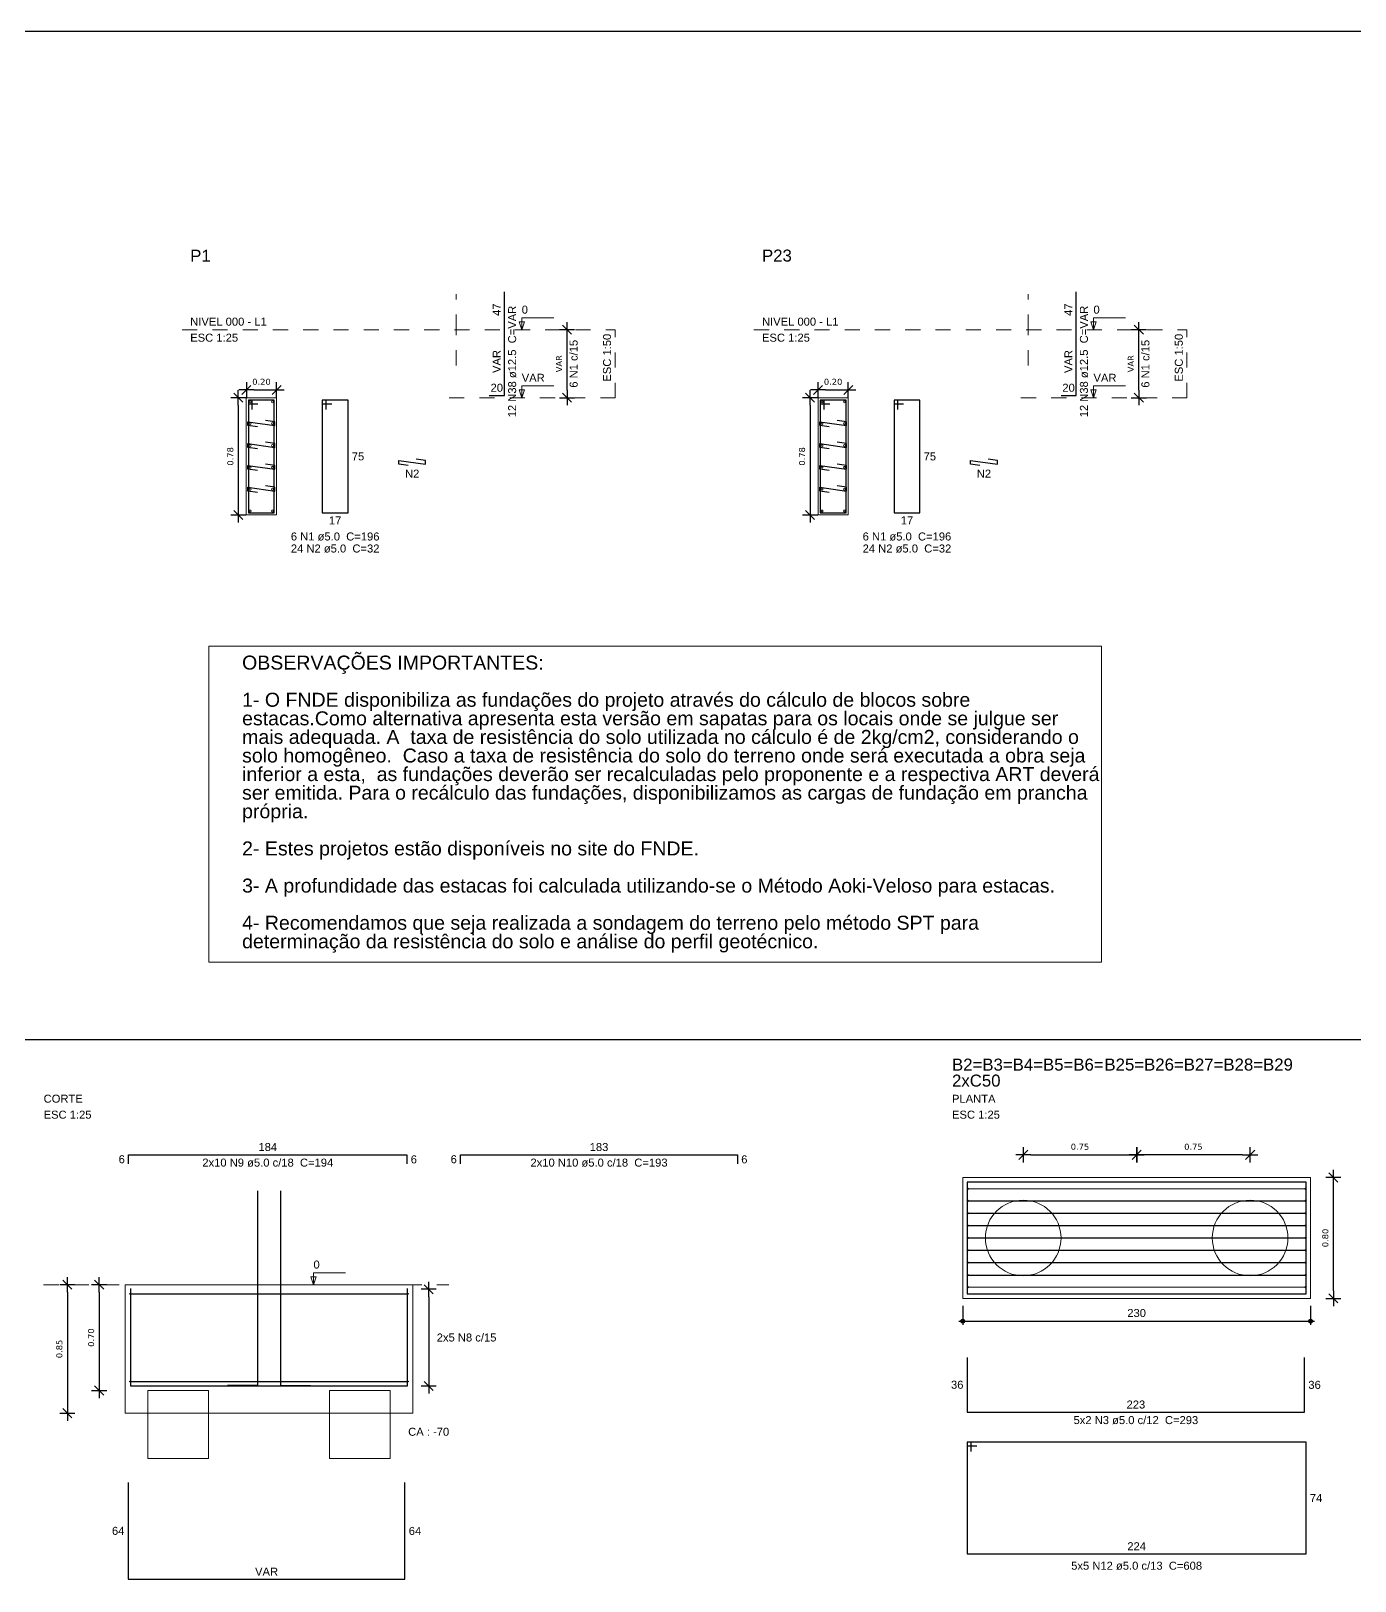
# Model space of a CAD drawing. Extents: x 25 to 1028, y -81 to 176.
# Drawn here: x 869.93 to 878.68, y -7.76 to 2.49 of the extents above; entities that cross this region are included whole.
import ezdxf

# ---------------------------------------------------------------- set-up
doc = ezdxf.new("R2010")
doc.units = 0
doc.header["$LTSCALE"] = 0.3
doc.header["$PDSIZE"] = 0.1
doc.linetypes.add('DOT2', pattern=[3.175, 0, -3.175])
doc.layers.get('0').update_dxf_attribs({"linetype": 'CONTINUOUS'})
doc.layers.get('Defpoints').update_dxf_attribs({"linetype": 'CONTINUOUS'})
doc.layers.add('ARQ-CTA-1_025', color=1, linetype='CONTINUOUS')
for name, color, linetype, lineweight in [('DT-Barras na forma', 2, 'CONTINUOUS', 30), ('DT-Barras no corte', 5, 'CONTINUOUS', 5), ('DT-Barras rebatidas', 2, 'CONTINUOUS', 30), ('DT-Forma', 5, 'CONTINUOUS', 5), ('DT-Pontilhado', 9, 'DOT2', 5), ('DT-Textos', 7, 'CONTINUOUS', 5), ('DT-Título', 3, 'CONTINUOUS', 20), ('LC-Estacas dos blocos', 1, 'CONTINUOUS', 20), ('LC-Textos', 3, 'CONTINUOUS', 20)]:
    doc.layers.add(name, color=color, linetype=linetype, lineweight=lineweight)
doc.layers.add('VPort', color=45, linetype='CONTINUOUS', plot=False)
doc.styles.add('Arial', font='arial.ttf')
doc.styles.add('FNDE Texto Cota 0025', font='verdana.ttf', dxfattribs={"height": 0.04})
doc.dimstyles.new('FNDE 1-0025', dxfattribs={"dimscale": 5, "dimtxt": 0.04, "dimasz": 0.01, "dimexe": 0.15, "dimexo": 0.15, "dimgap": 0.005, "dimtad": 1, "dimzin": 1, "dimdsep": 46, "dimtxsty": 'FNDE Texto Cota 0025', "dimblk": 'tic', "dimcen": 0.015, "dimdle": 0.15, "dimse1": 1, "dimse2": 1, "dimclrd": 251, "dimclre": 251, "dimclrt": 256, "dimaunit": 1, "dimadec": 3, "dimazin": 0, "dimtfac": 1, "dimtix": 1, "dimtmove": 2, "dimatfit": 3, "dimfxl": 0.15, "dimtvp": 1, "dimtolj": 1, "dimtzin": 0, "dimarcsym": 0})

# ---------------------------------------------------------------- blocks, each defined once
blk = doc.blocks.new('tic')
at = {"color": 251}
for p, q in [((-1, 0), (1, 0)), ((0, -1), (0, 1))]:
    blk.add_line(p, q, dxfattribs=at)
blk.add_line((-0.6, -0.6), (0.6, 0.6))
blk = doc.blocks.new('*D647')
at = {"layer": 'ARQ-CTA-1_025', "color": 251, "lineweight": -2}
blk.add_line((871.3, 0.016), (871.3, -0.659), dxfattribs=at)
at = {"layer": 'Defpoints', "color": 0}
for p in [(871.353, 0.066), (871.3, -0.709), (871.353, -0.709)]:
    blk.add_point(p, dxfattribs=at)
at = {"layer": 'ARQ-CTA-1_025', "color": 251, "lineweight": -2, "xscale": 0.05, "yscale": 0.05, "zscale": 0.05}
for p, rotation in [((871.3, 0.066), 90), ((871.3, -0.709), 270)]:
    blk.add_blockref('tic', p, dxfattribs=dict(at, rotation=rotation))
at = {"layer": 'ARQ-CTA-1_025', "insert": (871.247, -0.322), "char_height": 0.04, "attachment_point": 5, "rotation": 90, "style": 'FNDE Texto Cota 0025'}
blk.add_mtext('\\A1;0.78', dxfattribs=at)
blk = doc.blocks.new('*D648')
at = {"layer": 'ARQ-CTA-1_025', "color": 251, "lineweight": -2}
blk.add_line((871.403, 0.118), (871.503, 0.118), dxfattribs=at)
at = {"layer": 'Defpoints', "color": 0}
for p in [(871.553, 0.118), (871.353, 0.066), (871.553, 0.066)]:
    blk.add_point(p, dxfattribs=at)
at = {"layer": 'ARQ-CTA-1_025', "color": 251, "lineweight": -2, "xscale": 0.05, "yscale": 0.05, "zscale": 0.05, "rotation": 180}
blk.add_blockref('tic', (871.353, 0.118), dxfattribs=at)
at = {"layer": 'ARQ-CTA-1_025', "color": 251, "lineweight": -2, "xscale": 0.05, "yscale": 0.05, "zscale": 0.05}
blk.add_blockref('tic', (871.553, 0.118), dxfattribs=at)
at = {"layer": 'ARQ-CTA-1_025', "insert": (871.453, 0.171), "char_height": 0.04, "attachment_point": 5, "style": 'FNDE Texto Cota 0025'}
blk.add_mtext('\\A1;0.20', dxfattribs=at)
blk = doc.blocks.new('*D649')
at = {"layer": 'ARQ-CTA-1_025', "color": 251, "lineweight": -2}
blk.add_line((873.473, 0.116), (873.473, 0.466), dxfattribs=at)
at = {"layer": 'Defpoints', "color": 0}
for p in [(873.473, 0.516), (873.526, 0.516), (873.526, 0.066)]:
    blk.add_point(p, dxfattribs=at)
at = {"layer": 'ARQ-CTA-1_025', "color": 251, "lineweight": -2, "xscale": 0.05, "yscale": 0.05, "zscale": 0.05}
for p, rotation in [((873.473, 0.516), 90), ((873.473, 0.066), 270)]:
    blk.add_blockref('tic', p, dxfattribs=dict(at, rotation=rotation))
at = {"layer": 'ARQ-CTA-1_025', "insert": (873.42, 0.291), "char_height": 0.04, "attachment_point": 5, "rotation": 90, "style": 'FNDE Texto Cota 0025'}
blk.add_mtext('\\A1;VAR', dxfattribs=at)
blk = doc.blocks.new('*D650')
at = {"layer": 'ARQ-CTA-1_025', "color": 251, "lineweight": -2}
blk.add_line((875.08, 0.016), (875.08, -0.659), dxfattribs=at)
at = {"layer": 'Defpoints', "color": 0}
for p in [(875.132, 0.066), (875.08, -0.709), (875.132, -0.709)]:
    blk.add_point(p, dxfattribs=at)
at = {"layer": 'ARQ-CTA-1_025', "color": 251, "lineweight": -2, "xscale": 0.05, "yscale": 0.05, "zscale": 0.05}
for p, rotation in [((875.08, 0.066), 90), ((875.08, -0.709), 270)]:
    blk.add_blockref('tic', p, dxfattribs=dict(at, rotation=rotation))
at = {"layer": 'ARQ-CTA-1_025', "insert": (875.027, -0.322), "char_height": 0.04, "attachment_point": 5, "rotation": 90, "style": 'FNDE Texto Cota 0025'}
blk.add_mtext('\\A1;0.78', dxfattribs=at)
blk = doc.blocks.new('*D651')
at = {"layer": 'ARQ-CTA-1_025', "color": 251, "lineweight": -2}
blk.add_line((875.182, 0.118), (875.282, 0.118), dxfattribs=at)
at = {"layer": 'Defpoints', "color": 0}
for p in [(875.332, 0.118), (875.132, 0.066), (875.332, 0.066)]:
    blk.add_point(p, dxfattribs=at)
at = {"layer": 'ARQ-CTA-1_025', "color": 251, "lineweight": -2, "xscale": 0.05, "yscale": 0.05, "zscale": 0.05, "rotation": 180}
blk.add_blockref('tic', (875.132, 0.118), dxfattribs=at)
at = {"layer": 'ARQ-CTA-1_025', "color": 251, "lineweight": -2, "xscale": 0.05, "yscale": 0.05, "zscale": 0.05}
blk.add_blockref('tic', (875.332, 0.118), dxfattribs=at)
at = {"layer": 'ARQ-CTA-1_025', "insert": (875.232, 0.171), "char_height": 0.04, "attachment_point": 5, "style": 'FNDE Texto Cota 0025'}
blk.add_mtext('\\A1;0.20', dxfattribs=at)
blk = doc.blocks.new('*D652')
at = {"layer": 'ARQ-CTA-1_025', "color": 251, "lineweight": -2}
blk.add_line((877.253, 0.116), (877.253, 0.466), dxfattribs=at)
at = {"layer": 'Defpoints', "color": 0}
for p in [(877.253, 0.516), (877.306, 0.516), (877.306, 0.066)]:
    blk.add_point(p, dxfattribs=at)
at = {"layer": 'ARQ-CTA-1_025', "color": 251, "lineweight": -2, "xscale": 0.05, "yscale": 0.05, "zscale": 0.05}
for p, rotation in [((877.253, 0.516), 90), ((877.253, 0.066), 270)]:
    blk.add_blockref('tic', p, dxfattribs=dict(at, rotation=rotation))
at = {"layer": 'ARQ-CTA-1_025', "insert": (877.2, 0.291), "char_height": 0.04, "attachment_point": 5, "rotation": 90, "style": 'FNDE Texto Cota 0025'}
blk.add_mtext('\\A1;VAR', dxfattribs=at)
blk = doc.blocks.new('*D666')
at = {"layer": 'ARQ-CTA-1_025', "color": 251, "lineweight": -2}
blk.add_line((870.38, -5.851), (870.38, -6.451), dxfattribs=at)
at = {"layer": 'Defpoints', "color": 0}
for p in [(870.553, -5.801), (870.38, -6.501), (870.553, -6.501)]:
    blk.add_point(p, dxfattribs=at)
at = {"layer": 'ARQ-CTA-1_025', "color": 251, "lineweight": -2, "xscale": 0.05, "yscale": 0.05, "zscale": 0.05}
for p, rotation in [((870.38, -5.801), 90), ((870.38, -6.501), 270)]:
    blk.add_blockref('tic', p, dxfattribs=dict(at, rotation=rotation))
at = {"layer": 'ARQ-CTA-1_025', "insert": (870.327, -6.151), "char_height": 0.04, "attachment_point": 5, "rotation": 90, "style": 'FNDE Texto Cota 0025'}
blk.add_mtext('\\A1;0.70', dxfattribs=at)
blk = doc.blocks.new('*D667')
at = {"layer": 'ARQ-CTA-1_025', "color": 251, "lineweight": -2}
blk.add_line((870.17, -5.851), (870.17, -6.601), dxfattribs=at)
at = {"layer": 'Defpoints', "color": 0}
for p in [(870.553, -5.801), (870.17, -6.651), (870.553, -6.651)]:
    blk.add_point(p, dxfattribs=at)
at = {"layer": 'ARQ-CTA-1_025', "color": 251, "lineweight": -2, "xscale": 0.05, "yscale": 0.05, "zscale": 0.05}
for p, rotation in [((870.17, -5.801), 90), ((870.17, -6.651), 270)]:
    blk.add_blockref('tic', p, dxfattribs=dict(at, rotation=rotation))
at = {"layer": 'ARQ-CTA-1_025', "insert": (870.117, -6.226), "char_height": 0.04, "attachment_point": 5, "rotation": 90, "style": 'FNDE Texto Cota 0025'}
blk.add_mtext('\\A1;0.85', dxfattribs=at)
blk = doc.blocks.new('*D668')
at = {"layer": 'ARQ-CTA-1_025', "color": 251, "lineweight": -2}
blk.add_line((872.559, -5.881), (872.559, -6.421), dxfattribs=at)
at = {"layer": 'Defpoints', "color": 0}
for p in [(872.453, -5.831), (872.453, -6.471), (872.559, -6.471)]:
    blk.add_point(p, dxfattribs=at)
at = {"layer": 'ARQ-CTA-1_025', "color": 251, "lineweight": -2, "xscale": 0.05, "yscale": 0.05, "zscale": 0.05}
for p, rotation in [((872.559, -5.831), 90), ((872.559, -6.471), 270)]:
    blk.add_blockref('tic', p, dxfattribs=dict(at, rotation=rotation))
blk = doc.blocks.new('*D669')
at = {"layer": 'ARQ-CTA-1_025', "color": 251, "lineweight": -2}
blk.add_line((876.539, -4.942), (877.189, -4.942), dxfattribs=at)
at = {"layer": 'Defpoints', "color": 0}
for p in [(877.239, -4.942), (876.489, -5.492), (877.239, -5.492)]:
    blk.add_point(p, dxfattribs=at)
at = {"layer": 'ARQ-CTA-1_025', "color": 251, "lineweight": -2, "xscale": 0.05, "yscale": 0.05, "zscale": 0.05, "rotation": 180}
blk.add_blockref('tic', (876.489, -4.942), dxfattribs=at)
at = {"layer": 'ARQ-CTA-1_025', "color": 251, "lineweight": -2, "xscale": 0.05, "yscale": 0.05, "zscale": 0.05}
blk.add_blockref('tic', (877.239, -4.942), dxfattribs=at)
at = {"layer": 'ARQ-CTA-1_025', "insert": (876.864, -4.889), "char_height": 0.04, "attachment_point": 5, "style": 'FNDE Texto Cota 0025'}
blk.add_mtext('\\A1;0.75', dxfattribs=at)
blk = doc.blocks.new('*D670')
at = {"layer": 'ARQ-CTA-1_025', "color": 251, "lineweight": -2}
blk.add_line((877.939, -4.942), (877.289, -4.942), dxfattribs=at)
at = {"layer": 'Defpoints', "color": 0}
for p in [(877.239, -4.942), (877.239, -5.492), (877.989, -5.492)]:
    blk.add_point(p, dxfattribs=at)
at = {"layer": 'ARQ-CTA-1_025', "color": 251, "lineweight": -2, "xscale": 0.05, "yscale": 0.05, "zscale": 0.05, "rotation": 180}
blk.add_blockref('tic', (877.239, -4.942), dxfattribs=at)
at = {"layer": 'ARQ-CTA-1_025', "color": 251, "lineweight": -2, "xscale": 0.05, "yscale": 0.05, "zscale": 0.05}
blk.add_blockref('tic', (877.989, -4.942), dxfattribs=at)
at = {"layer": 'ARQ-CTA-1_025', "insert": (877.614, -4.889), "char_height": 0.04, "attachment_point": 5, "style": 'FNDE Texto Cota 0025'}
blk.add_mtext('\\A1;0.75', dxfattribs=at)
blk = doc.blocks.new('*D671')
at = {"layer": 'ARQ-CTA-1_025', "color": 251, "lineweight": -2}
blk.add_line((878.539, -5.842), (878.539, -5.142), dxfattribs=at)
at = {"layer": 'Defpoints', "color": 0}
for p in [(878.389, -5.092), (878.539, -5.092), (878.389, -5.892)]:
    blk.add_point(p, dxfattribs=at)
at = {"layer": 'ARQ-CTA-1_025', "color": 251, "lineweight": -2, "xscale": 0.05, "yscale": 0.05, "zscale": 0.05}
for p, rotation in [((878.539, -5.092), 90), ((878.539, -5.892), 270)]:
    blk.add_blockref('tic', p, dxfattribs=dict(at, rotation=rotation))
at = {"layer": 'ARQ-CTA-1_025', "insert": (878.486, -5.492), "char_height": 0.04, "attachment_point": 5, "rotation": 90, "style": 'FNDE Texto Cota 0025'}
blk.add_mtext('\\A1;0.80', dxfattribs=at)

msp = doc.modelspace()

# ---------------------------------------------------------------- linework, layer by layer
at = {"layer": 'ARQ-CTA-1_025'}
for p, q in [((876.08860914, -5.94192997), (876.08860914, -6.06692997)), ((878.38860914, -5.94192997), (878.38860914, -6.06692997)), ((876.06360914, -6.04192997), (878.41360914, -6.04192997))]:
    msp.add_line(p, q, dxfattribs=at)
at = {"layer": 'ARQ-CTA-1_025', "const_width": 0.0125}
for points in [[(876.09485914, -6.04192997, 1), (876.08235914, -6.04192997, 1)], [(878.39485914, -6.04192997, 1), (878.38235914, -6.04192997, 1)]]:
    msp.add_lwpolyline(points, format="xyb", close=True, dxfattribs=at)
at = {"layer": 'ARQ-CTA-1_025'}
for centre in [(876.08860914, -6.04192997), (878.38860914, -6.04192997)]:
    msp.add_circle(centre, 0.0125, dxfattribs=at)
at = {"layer": 'DT-Barras na forma'}
for p, q in [((871.39254229, 0.0505125), (871.36754229, 0.05051249)), ((871.36754229, 0.05051249), (871.3675423, -0.69448751)), ((871.53754254, 0.05051249), (871.36754254, 0.05051243)), ((871.36754254, 0.05051243), (871.36754255, 0.02551243)), ((871.36754255, 0.02551243), (871.43004255, 0.02551243)), ((871.39254227, -0.0119875), (871.39254229, 0.0505125)), ((871.5375423, -0.69448751), (871.53754254, 0.05051249)), ((875.17248503, 0.0505125), (875.14748503, 0.05051249)), ((875.14748503, 0.05051249), (875.14748505, -0.69448751)), ((875.31748529, 0.05051249), (875.14748529, 0.05051243)), ((875.14748529, 0.05051243), (875.14748529, 0.02551243)), ((875.14748529, 0.02551243), (875.20998529, 0.02551243)), ((875.17248501, -0.0119875), (875.17248503, 0.0505125)), ((875.31748505, -0.69448751), (875.31748529, 0.05051249)), ((871.36379236, -0.11773747), (871.36379237, -0.09273747)), ((871.36379237, -0.09273747), (871.54129238, -0.1177374)), ((871.54129239, -0.0927374), (871.47940323, -0.08402062)), ((871.54129238, -0.1177374), (871.54129239, -0.0927374)), ((875.14373511, -0.11773747), (875.14373512, -0.09273747)), ((875.14373512, -0.09273747), (875.32123513, -0.1177374)), ((875.32123514, -0.0927374), (875.25934598, -0.08402062)), ((875.32123513, -0.1177374), (875.32123514, -0.0927374)), ((871.42568152, -0.12645425), (871.36379236, -0.11773747)), ((875.20562426, -0.12645425), (875.14373511, -0.11773747)), ((871.36379236, -0.26223747), (871.36379237, -0.23723747)), ((871.42568152, -0.27095425), (871.36379236, -0.26223747)), ((871.36379237, -0.23723747), (871.54129238, -0.2622374)), ((871.54129239, -0.2372374), (871.47940323, -0.22852062)), ((871.54129238, -0.2622374), (871.54129239, -0.2372374)), ((875.14373511, -0.26223747), (875.14373512, -0.23723747)), ((875.20562426, -0.27095425), (875.14373511, -0.26223747)), ((875.14373512, -0.23723747), (875.32123513, -0.2622374)), ((875.32123514, -0.2372374), (875.25934598, -0.22852062)), ((875.32123513, -0.2622374), (875.32123514, -0.2372374)), ((871.36379236, -0.40673747), (871.36379237, -0.38173747)), ((871.42568152, -0.41545425), (871.36379236, -0.40673747)), ((871.36379237, -0.38173747), (871.54129238, -0.4067374)), ((871.54129239, -0.3817374), (871.47940323, -0.37302062)), ((871.54129238, -0.4067374), (871.54129239, -0.3817374)), ((875.14373511, -0.40673747), (875.14373512, -0.38173747)), ((875.20562426, -0.41545425), (875.14373511, -0.40673747)), ((875.14373512, -0.38173747), (875.32123513, -0.4067374)), ((875.32123514, -0.3817374), (875.25934598, -0.37302062)), ((875.32123513, -0.4067374), (875.32123514, -0.3817374)), ((871.36379236, -0.55123747), (871.36379237, -0.52623747)), ((871.42568152, -0.55995425), (871.36379236, -0.55123747)), ((871.36379237, -0.52623747), (871.54129238, -0.5512374)), ((871.54129239, -0.5262374), (871.47940323, -0.51752062)), ((871.54129238, -0.5512374), (871.54129239, -0.5262374)), ((875.14373511, -0.55123747), (875.14373512, -0.52623747)), ((875.20562426, -0.55995425), (875.14373511, -0.55123747)), ((875.14373512, -0.52623747), (875.32123513, -0.5512374)), ((875.32123514, -0.5262374), (875.25934598, -0.51752062)), ((875.32123513, -0.5512374), (875.32123514, -0.5262374)), ((871.3675423, -0.69448751), (871.5375423, -0.69448751)), ((875.14748505, -0.69448751), (875.31748505, -0.69448751)), ((876.12260914, -5.24692997), (878.35460914, -5.24692997)), ((876.12260914, -5.32859672), (878.35460914, -5.32859672)), ((876.12260914, -5.41026322), (878.35460914, -5.41026322)), ((876.12260914, -5.49192997), (878.35460914, -5.49192997)), ((876.12260914, -5.57359672), (878.35460914, -5.57359672)), ((876.12260914, -5.65526322), (878.35460914, -5.65526322)), ((876.12260914, -5.73692997), (878.35460914, -5.73692997)), ((870.58772523, -5.82606122), (870.58772523, -6.47106122)), ((872.41772523, -6.47106122), (872.41772523, -5.82606122)), ((870.58522523, -5.86106122), (872.42022523, -5.86106122)), ((870.58522523, -6.44106122), (872.42022523, -6.44106122)), ((870.58772523, -6.47106122), (872.41772523, -6.47106122))]:
    msp.add_line(p, q, dxfattribs=at)
msp.add_lwpolyline([(876.11860914, -5.12192997), (876.11860914, -5.86192997), (878.35860914, -5.86192997), (878.35860914, -5.12192997), (876.11860914, -5.12192997)], close=True, dxfattribs=at)
for centre, radius in [((876.12260914, -5.24692997), 0.004), ((876.12260914, -5.32859672), 0.004), ((878.35460914, -5.24692997), 0.004), ((878.35460914, -5.32859672), 0.004), ((876.12260914, -5.41026322), 0.004), ((878.35460914, -5.41026322), 0.004), ((876.12260914, -5.49192997), 0.004), ((878.35460914, -5.49192997), 0.004), ((876.12260914, -5.57359672), 0.004), ((878.35460914, -5.57359672), 0.004), ((876.12260914, -5.65526322), 0.004), ((876.12260914, -5.73692997), 0.004), ((878.35460914, -5.65526322), 0.004), ((878.35460914, -5.73692997), 0.004), ((870.58522523, -5.86106122), 0.0025), ((872.42022523, -5.86106122), 0.0025), ((870.58522523, -6.44106122), 0.0025), ((872.42022523, -6.44106122), 0.0025)]:
    msp.add_circle(centre, radius, dxfattribs=at)
at = {"layer": 'DT-Barras no corte'}
for p, q in [((876.12260914, -5.16692997), (878.35460914, -5.16692997)), ((876.12260914, -5.81692997), (878.35460914, -5.81692997))]:
    msp.add_line(p, q, dxfattribs=at)
for centre, radius in [((871.37879227, 0.0392625), 0.00625), ((871.52629227, 0.0392625), 0.00625), ((875.15873501, 0.0392625), 0.00625), ((875.30623501, 0.0392625), 0.00625), ((871.37879227, -0.1052375), 0.00625), ((871.52629227, -0.1052375), 0.00625), ((875.15873501, -0.1052375), 0.00625), ((875.30623501, -0.1052375), 0.00625), ((871.37879227, -0.2497375), 0.00625), ((871.52629227, -0.2497375), 0.00625), ((875.15873501, -0.2497375), 0.00625), ((875.30623501, -0.2497375), 0.00625), ((871.37879227, -0.3942375), 0.00625), ((871.52629227, -0.3942375), 0.00625), ((875.15873501, -0.3942375), 0.00625), ((875.30623501, -0.3942375), 0.00625), ((871.37879227, -0.5387375), 0.00625), ((871.52629227, -0.5387375), 0.00625), ((875.15873501, -0.5387375), 0.00625), ((875.30623501, -0.5387375), 0.00625), ((871.37879227, -0.6832375), 0.00625), ((871.52629227, -0.6832375), 0.00625), ((875.15873501, -0.6832375), 0.00625), ((875.30623501, -0.6832375), 0.00625), ((876.12260914, -5.16692997), 0.004), ((878.35460914, -5.16692997), 0.004), ((876.12260914, -5.81692997), 0.004), ((878.35460914, -5.81692997), 0.004)]:
    msp.add_circle(centre, radius, dxfattribs=at)
at = {"layer": 'DT-Barras rebatidas'}
for p, q in [((873.05865316, 0.5305875), (873.05865324, 0.76601566)), ((876.83859616, 0.5305875), (876.83859624, 0.76601566)), ((873.05865302, 0.0805875), (873.05865316, 0.5305875)), ((876.83859601, 0.0805875), (876.83859616, 0.5305875)), ((871.88024229, 0.0505125), (871.85524229, 0.05051249)), ((871.85524229, 0.05051249), (871.8552423, -0.69448751)), ((872.02524254, 0.05051249), (871.85524254, 0.05051243)), ((871.85524254, 0.05051243), (871.85524255, 0.02551243)), ((871.85524255, 0.02551243), (871.91774255, 0.02551243)), ((871.88024227, -0.0119875), (871.88024229, 0.0505125)), ((872.0252423, -0.69448751), (872.02524254, 0.05051249)), ((872.95865302, 0.0805875), (873.05865302, 0.0805875)), ((875.66018503, 0.0505125), (875.63518503, 0.05051249)), ((875.63518503, 0.05051249), (875.63518505, -0.69448751)), ((875.80518529, 0.05051249), (875.63518529, 0.05051243)), ((875.63518529, 0.05051243), (875.63518529, 0.02551243)), ((875.63518529, 0.02551243), (875.69768529, 0.02551243)), ((875.66018501, -0.0119875), (875.66018503, 0.0505125)), ((875.80518505, -0.69448751), (875.80518529, 0.05051249)), ((876.73859601, 0.0805875), (876.83859601, 0.0805875)), ((872.36047811, -0.37419997), (872.36047812, -0.34919997)), ((872.42236727, -0.38291675), (872.36047811, -0.37419997)), ((872.36047812, -0.34919997), (872.53797813, -0.3741999)), ((872.53797814, -0.3491999), (872.47608898, -0.34048312)), ((872.53797813, -0.3741999), (872.53797814, -0.3491999)), ((876.14042086, -0.37419997), (876.14042087, -0.34919997)), ((876.20231001, -0.38291675), (876.14042086, -0.37419997)), ((876.14042087, -0.34919997), (876.31792088, -0.3741999)), ((876.31792089, -0.3491999), (876.25603173, -0.34048312)), ((876.31792088, -0.3741999), (876.31792089, -0.3491999)), ((871.8552423, -0.69448751), (872.0252423, -0.69448751)), ((875.63518505, -0.69448751), (875.80518505, -0.69448751)), ((870.57478273, -5.00192997), (870.57478275, -4.94192997)), ((870.57478275, -4.94192997), (872.41478275, -4.94192997)), ((872.41478275, -4.94192997), (872.41478275, -5.00192997)), ((872.76954773, -5.00192997), (872.76954775, -4.94192997)), ((872.76954775, -4.94192997), (874.59954775, -4.94192997)), ((874.59954775, -4.94192997), (874.59954775, -5.00192997)), ((876.11860914, -6.28192997), (876.11860915, -6.64516199)), ((878.34860915, -6.64516199), (878.34860927, -6.28192997)), ((876.11860915, -6.64516199), (878.34860915, -6.64516199)), ((876.14360916, -6.84192997), (876.11860916, -6.84192998)), ((876.11860916, -6.84192998), (876.11860918, -7.58192998)), ((878.35860942, -6.84192998), (876.11860942, -6.84193075)), ((876.11860942, -6.84193075), (876.11860942, -6.86693075)), ((876.11860942, -6.86693075), (876.18110942, -6.86693075)), ((876.14360914, -6.90442997), (876.14360916, -6.84192997)), ((878.35860918, -7.58192998), (878.35860942, -6.84192998)), ((870.57184023, -7.10991122), (870.57184025, -7.74991122)), ((872.40184025, -7.74991122), (872.40184045, -7.10991122)), ((876.11860918, -7.58192998), (878.35860918, -7.58192998)), ((870.57184025, -7.74991122), (872.40184025, -7.74991122))]:
    msp.add_line(p, q, dxfattribs=at)
for points in [[(871.42772523, -5.18020497), (871.42772523, -6.46806122), (871.22772523, -6.46806122)], [(871.57772523, -5.18020497), (871.57772523, -6.46806122), (871.77772523, -6.46806122)]]:
    msp.add_lwpolyline(points, dxfattribs=at)
at = {"layer": 'DT-Forma'}
for points in [[(871.35254227, -0.7094875), (871.35254227, 0.0655125), (871.55254227, 0.0655125), (871.55254227, -0.7094875), (871.35254227, -0.7094875)], [(875.13248501, -0.7094875), (875.13248501, 0.0655125), (875.33248501, 0.0655125), (875.33248501, -0.7094875), (875.13248501, -0.7094875)], [(876.08860914, -5.09192997), (876.08860914, -5.89192997), (878.38860914, -5.89192997), (878.38860914, -5.09192997), (876.08860914, -5.09192997)], [(870.55272523, -6.65106122), (870.55272523, -5.80106122), (872.45272523, -5.80106122), (872.45272523, -6.65106122), (870.55272523, -6.65106122)], [(870.70272523, -6.95106122), (870.70272523, -6.50106122), (871.10272523, -6.50106122), (871.10272523, -6.95106122), (870.70272523, -6.95106122)], [(871.90272523, -6.95106122), (871.90272523, -6.50106122), (872.30272523, -6.50106122), (872.30272523, -6.95106122), (871.90272523, -6.95106122)]]:
    msp.add_lwpolyline(points, close=True, dxfattribs=at)
at = {"layer": 'DT-Pontilhado', "ltscale": 0.05}
for p, q in [((872.74095302, 0.5155875), (872.74095302, 0.75101575)), ((876.52089601, 0.5155875), (876.52089601, 0.75101575)), ((870.92894227, 0.5155875), (873.79112802, 0.5155875)), ((872.74095302, 0.28015925), (872.74095302, 0.5155875)), ((873.79112802, 0.0655875), (873.79112802, 0.5155875)), ((874.70888501, 0.5155875), (877.57107101, 0.5155875)), ((876.52089601, 0.28015925), (876.52089601, 0.5155875)), ((877.57107101, 0.0655875), (877.57107101, 0.5155875)), ((872.69390302, 0.0655875), (873.79112802, 0.0655875)), ((876.47384601, 0.0655875), (877.57107101, 0.0655875)), ((870.01272523, -5.80106122), (872.69272523, -5.80106122)), ((871.60272523, -5.80106122), (871.92042523, -5.80106122))]:
    msp.add_line(p, q, dxfattribs=at)
at = {"layer": 'DT-Textos'}
for points in [[(873.19102802, 0.5685375), (873.17337802, 0.5155875), (873.15572802, 0.5685375), (873.19102802, 0.5685375)], [(876.97097101, 0.5685375), (876.95332101, 0.5155875), (876.93567101, 0.5685375), (876.97097101, 0.5685375)], [(873.19102802, 0.1185375), (873.17337802, 0.0655875), (873.15572802, 0.1185375), (873.19102802, 0.1185375)], [(876.97097101, 0.1185375), (876.95332101, 0.0655875), (876.93567101, 0.1185375), (876.97097101, 0.1185375)], [(871.81452523, -5.74811122), (871.79687523, -5.80106122), (871.77922523, -5.74811122), (871.81452523, -5.74811122)]]:
    msp.add_lwpolyline(points, close=True, dxfattribs=at)
for points in [[(873.17337802, 0.5155875), (873.17337802, 0.5950125), (873.38517802, 0.5950125)], [(876.95332101, 0.5155875), (876.95332101, 0.5950125), (877.16512101, 0.5950125)], [(873.17337802, 0.0655875), (873.17337802, 0.1450125), (873.38517802, 0.1450125)], [(876.95332101, 0.0655875), (876.95332101, 0.1450125), (877.16512101, 0.1450125)], [(871.79687523, -5.80106122), (871.79687523, -5.72163622), (872.00867523, -5.72163622)]]:
    msp.add_lwpolyline(points, dxfattribs=at)
at = {"layer": 'DT-Título'}
msp.add_lwpolyline([(871.10472483, -1.57759111), (877.00610216, -1.57759111), (877.00610216, -3.6677364), (871.10472483, -3.6677364)], close=True, dxfattribs=at)
at = {"layer": 'LC-Estacas dos blocos'}
for centre in [(876.48860914, -5.49192997), (877.98860914, -5.49192997)]:
    msp.add_circle(centre, 0.25, dxfattribs=at)
at = {"layer": 'VPort'}
msp.add_line((859.70405119, -4.18010944), (883.57238709, -4.18010944), dxfattribs=at)
msp.add_lwpolyline([(859.53511092, 2.4918399), (883.7220624, 2.4918399), (883.7220624, -15.68879616), (859.53511092, -15.68879616)], close=True, dxfattribs=at)

# ---------------------------------------------------------------- texts
at = {"layer": 'ARQ-CTA-1_025', "insert": (877.23858239, -6.01555647), "char_height": 0.05295, "width": 0.19062, "attachment_point": 8, "line_spacing_factor": 0.798, "style": 'Arial'}
msp.add_mtext('230', dxfattribs=at)
at = {"layer": 'DT-Barras na forma', "color": 7, "char_height": 0.05295, "width": 0.57186, "attachment_point": 8, "rotation": 90.000210459, "line_spacing_factor": 0.9, "style": 'Arial'}
for insert in [(873.54385152, 0.2905875), (877.32379451, 0.2905875)]:
    msp.add_mtext('6 N1 c/15', dxfattribs=dict(at, insert=insert))
at = {"layer": 'DT-Barras rebatidas', "color": 7, "char_height": 0.05295, "attachment_point": 8, "rotation": 90.000210459, "line_spacing_factor": 0.9, "style": 'Arial'}
for s, insert, width in [('47', (873.0343297, 0.64830159), 0.22708), ('12 N38 ø12.5  C=VAR', (873.13801877, 0.30558751), 1.20726), ('47', (876.8142727, 0.64830159), 0.22708), ('12 N38 ø12.5  C=VAR', (876.91797576, 0.30558751), 1.20726), ('VAR', (873.03432959, 0.30558751), 0.29062), ('VAR', (876.81427259, 0.30558751), 0.29062)]:
    msp.add_mtext(s, dxfattribs=dict(at, insert=insert, width=width))
at = {"layer": 'DT-Barras rebatidas', "color": 7, "char_height": 0.05295, "line_spacing_factor": 0.9, "style": 'Arial'}
for s, insert, width, attachment_point in [('20', (873.00865302, 0.104911), 0.22708, 8), ('20', (876.78859601, 0.104911), 0.22708, 8), ('75', (872.05024896, -0.29551251), 0.22708, 1), ('75', (875.83019171, -0.29551251), 0.22708, 1), ('N2', (872.44924227, -0.462439), 0.12708, 8), ('N2', (876.22919926, -0.462439), 0.12708, 8), ('17', (871.9402423, -0.71881101), 0.22708, 2), ('17', (875.72018505, -0.71881101), 0.22708, 2), ('24 N2 ø5.0  C=32', (871.94024227, -0.959189), 1.01664, 8), ('6 N1 ø5.0  C=196', (871.94024227, -0.879689), 1.01664, 8), ('24 N2 ø5.0  C=32', (875.72019926, -0.959189), 1.01664, 8), ('6 N1 ø5.0  C=196', (875.72019926, -0.879689), 1.01664, 8), ('184', (871.49478275, -4.91760647), 0.29062, 8), ('183', (873.68454775, -4.91760647), 0.29062, 8), ('6', (870.54978951, -4.99840497), 0.16354, 9), ('2x10 N9 ø5.0 c/18  C=194', (871.49483123, -5.02130647), 1.52496, 8), ('6', (872.43978235, -4.94545497), 0.16354, 1), ('6', (872.74455451, -4.99840497), 0.16354, 9), ('2x10 N10 ø5.0 c/18  C=193', (873.68458123, -5.02130647), 1.5885, 8), ('6', (874.62454735, -4.94545497), 0.16354, 1), ('2x5 N8 c/15', (872.61158123, -6.17755647), 0.69894, 7), ('36', (876.09360877, -6.49002098), 0.22708, 9), ('36', (878.37361549, -6.43707098), 0.22708, 1), ('223', (877.23360915, -6.62083849), 0.29062, 8), ('5x2 N3 ø5.0 c/12  C=293', (877.23358239, -6.72455647), 1.46142, 8), ('74', (878.38361533, -7.18545498), 0.22708, 1), ('64', (870.54683988, -7.45638622), 0.22708, 9), ('64', (872.42684631, -7.40343622), 0.22708, 1), ('224', (877.23860918, -7.55760648), 0.29062, 8), ('VAR', (871.48684025, -7.72558772), 0.29062, 8), ('5x5 N12 ø5.0 c/13  C=608', (877.23858239, -7.68780647), 1.52496, 8)]:
    msp.add_mtext(s, dxfattribs=dict(at, insert=insert, width=width, attachment_point=attachment_point))
at = {"layer": 'DT-Textos', "attachment_point": 7, "line_spacing_factor": 0.798, "style": 'Arial'}
for s, insert, char_height, width in [('0', (873.17349227, 0.621561), 0.05295, 0.06354), ('0', (876.95319926, 0.621561), 0.05295, 0.06354), ('NIVEL 000 - L1', (870.98199227, 0.542061), 0.05295, 0.88956), ('NIVEL 000 - L1', (874.76194926, 0.542061), 0.05295, 0.88956), ('ESC 1:25', (870.98199227, 0.436061), 0.05295, 0.50832), ('ESC 1:25', (874.76194926, 0.436061), 0.05295, 0.50832), ('VAR', (873.17349227, 0.171561), 0.05295, 0.19062), ('VAR', (876.95319926, 0.171561), 0.05295, 0.19062), ('2xC50', (876.01808239, -4.49181972), 0.079425, 0.47655), ('CORTE', (870.01283123, -4.59780647), 0.05295, 0.3177), ('PLANTA', (876.01808239, -4.59780647), 0.05295, 0.38124), ('ESC 1:25', (870.01283123, -4.70355647), 0.05295, 0.50832), ('ESC 1:25', (876.01808239, -4.70355647), 0.05295, 0.50832), ('0', (871.79683123, -5.69505647), 0.05295, 0.06354), ('CA : -70', (872.42283123, -6.80105647), 0.05295, 0.50832)]:
    msp.add_mtext(s, dxfattribs=dict(at, insert=insert, char_height=char_height, width=width))
at = {"layer": 'DT-Textos', "char_height": 0.05295, "width": 0.50832, "attachment_point": 9, "rotation": 90.000210459, "line_spacing_factor": 0.798, "style": 'Arial'}
for insert in [(873.76476877, 0.4890875), (877.54447576, 0.4890875)]:
    msp.add_mtext('ESC 1:50', dxfattribs=dict(at, insert=insert))
at = {"layer": 'DT-Título', "char_height": 0.079425, "attachment_point": 7, "line_spacing_factor": 0.798, "style": 'Arial'}
for s, insert, width in [('P1', (870.98199227, 0.96554775), 0.19062), ('P23', (874.76194926, 0.96554775), 0.28593), ('B2=B3=B4=B5=B6=', (876.01808239, -4.38606972), 1.33434), ('B25=B26=B27=B28=B29', (877.02565897, -4.38571548), 1.81089)]:
    msp.add_mtext(s, dxfattribs=dict(at, insert=insert, width=width))
at = {"layer": 'LC-Textos', "insert": (871.32496053, -3.60439782), "char_height": 0.0924, "width": 5.6518087013, "attachment_point": 7, "line_spacing_factor": 0.798, "style": 'Arial'}
msp.add_mtext('OBSERVAÇÕES IMPORTANTES:\\P\\P1- O FNDE disponibiliza as fundações do projeto através do cálculo de blocos sobre estacas.Como alternativa apresenta esta versão em sapatas para os locais onde se julgue ser mais adequada. A  taxa de resistência do solo utilizada no cálculo é de 2kg/cm2, considerando o solo homogêneo.  Caso a taxa de resistência do solo do terreno onde será executada a obra seja inferior a esta,  as fundações deverão ser recalculadas pelo proponente e a respectiva ART deverá ser emitida. Para o recálculo das fundações, disponibilizamos as cargas de fundação em prancha própria.\\P\\P2- Estes projetos estão disponíveis no site do FNDE.\\P\\P3- A profundidade das estacas foi calculada utilizando-se o Método Aoki-Veloso para estacas.\\P\\P4- Recomendamos que seja realizada a sondagem do terreno pelo método SPT para determinação da resistência do solo e análise do perfil geotécnico.', dxfattribs=at)

# ---------------------------------------------------------------- dimensions: what is measured, and where the dimension line sits
at = {"layer": 'ARQ-CTA-1_025'}
for base, p1, p2, text, picture, middle in [((873.47342802, 0.5155875), (873.52637802, 0.0655875), (873.52637802, 0.5155875), 'VAR', '*D649', (873.42047802, 0.2905875)), ((877.25337101, 0.5155875), (877.30632101, 0.0655875), (877.30632101, 0.5155875), 'VAR', '*D652', (877.20042101, 0.2905875)), ((872.55862523, -6.47106122), (872.45272523, -5.83106122), (872.45272523, -6.47106122), ' ', '*D668', (872.53215023, -6.15106122))]:
    dim = msp.add_linear_dim(base=base, p1=p1, p2=p2, angle=90, text=text, dimstyle='FNDE 1-0025', dxfattribs=at)
    dim.commit()
    dim.dimension.update_dxf_attribs({"geometry": picture, "text_midpoint": middle, "dimtype": 160})
for base, p1, p2, picture, middle in [((871.2995922663, -0.7094875007), (871.3525422663, 0.0655124993), (871.3525422663, -0.7094875007), '*D647', (871.2466422663, -0.3219875007)), ((875.0795350145, -0.7094875007), (875.1324850145, 0.0655124993), (875.1324850145, -0.7094875007), '*D650', (875.0265850145, -0.3219875007)), ((878.53860914, -5.09192997), (878.38860914, -5.89192997), (878.38860914, -5.09192997), '*D671', (878.48565914, -5.49192997)), ((870.16977523, -6.65106122), (870.55272523, -5.80106122), (870.55272523, -6.65106122), '*D667', (870.11682523, -6.22606122)), ((870.37977523, -6.50106122), (870.55272523, -5.80106122), (870.55272523, -6.50106122), '*D666', (870.32682523, -6.15106122))]:
    dim = msp.add_linear_dim(base=base, p1=p1, p2=p2, angle=90, dimstyle='FNDE 1-0025', dxfattribs=at)
    dim.commit()
    dim.dimension.update_dxf_attribs({"geometry": picture, "text_midpoint": middle, "dimtype": 160})
for base, p1, p2, picture, middle in [((871.55254227, 0.1184625), (871.35254227, 0.0655125), (871.55254227, 0.0655125), '*D648', (871.45254227, 0.1714125)), ((875.33248501, 0.1184625), (875.13248501, 0.0655125), (875.33248501, 0.0655125), '*D651', (875.23248501, 0.1714125)), ((877.23860914, -4.94192997), (876.48860914, -5.49192997), (877.23860914, -5.49192997), '*D669', (876.86360914, -4.88897997)), ((877.23860914, -4.94192997), (877.98860914, -5.49192997), (877.23860914, -5.49192997), '*D670', (877.61360914, -4.88897997))]:
    dim = msp.add_linear_dim(base=base, p1=p1, p2=p2, dimstyle='FNDE 1-0025', dxfattribs=at)
    dim.commit()
    dim.dimension.update_dxf_attribs({"geometry": picture, "text_midpoint": middle, "dimtype": 160})

doc.saveas('drawing.dxf')
